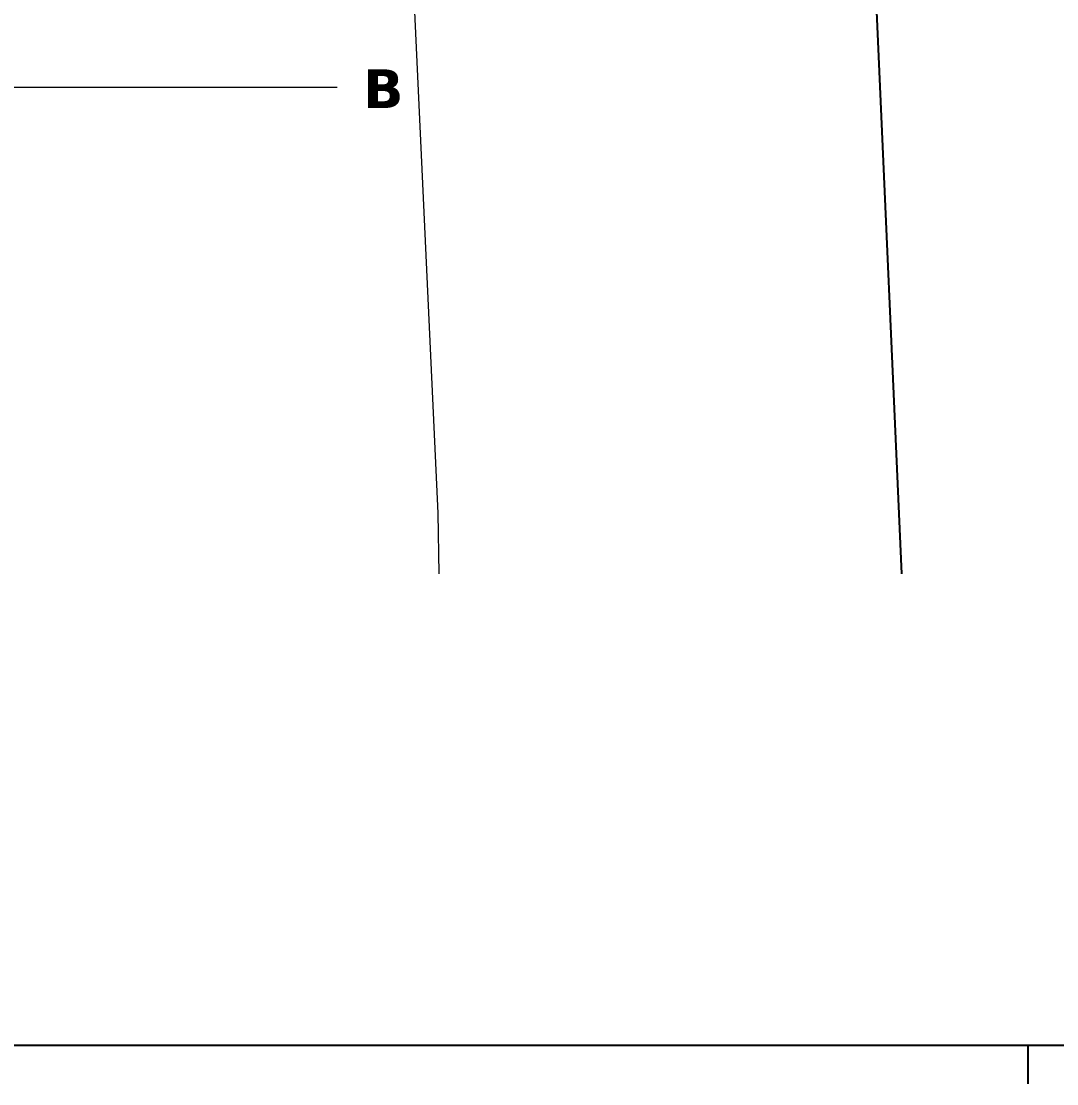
# Model space of a CAD drawing. Extents: x -1132 to 613, y -179 to 712.
# Drawn here: x 62.6 to 196.3, y -179.5 to -42.2 of the extents above; entities that cross this region are included whole.
import ezdxf
from ezdxf.lldxf.tags import DXFTag

# ---------------------------------------------------------------- set-up
doc = ezdxf.new("R2010")
doc.units = 0
doc.layers.get('0').update_dxf_attribs({"lineweight": 13})
for name, color, linetype, lineweight, true_color in [('A-DETL-____-OTLN', 5, 'Continuous', 9, 0x0000ff), ('C-PROP-LINE-OTLN', 7, '_Grundgrenze_', 25, 0x800000), ('S-GRID-____-IDEN', 7, 'Continuous', 9, 0x5555aa)]:
    doc.layers.add(name, color=color, linetype=linetype, lineweight=lineweight, true_color=true_color)
doc.layers.add('S-GRID-____-OTLN', color=7, linetype='Continuous', lineweight=5)
doc.styles.get("Standard").update_dxf_attribs({"font": 'arial.ttf'})
tags = doc.linetypes.add('_Grundgrenze_', pattern=[0.45, 0.2, -0.05, 0.05, -0.05, 0.05, -0.05]).pattern_tags.tags
tags[14:15] = [DXFTag(74, 4), DXFTag(75, 0), DXFTag(340, '0'), DXFTag(46, 1.0), DXFTag(50, 0.0), DXFTag(44, 0.0), DXFTag(45, 0.0)]
tags[12:13] = [DXFTag(74, 4), DXFTag(75, 0), DXFTag(340, '0'), DXFTag(46, 1.0), DXFTag(50, 0.0), DXFTag(44, 0.0), DXFTag(45, 0.0)]
tags[10:11] = [DXFTag(74, 4), DXFTag(75, 0), DXFTag(340, '0'), DXFTag(46, 1.0), DXFTag(50, 0.0), DXFTag(44, 0.0), DXFTag(45, 0.0)]
tags[8:9] = [DXFTag(74, 4), DXFTag(75, 0), DXFTag(340, '0'), DXFTag(46, 1.0), DXFTag(50, 0.0), DXFTag(44, 0.0), DXFTag(45, 0.0)]
tags[6:7] = [DXFTag(74, 4), DXFTag(75, 0), DXFTag(340, '0'), DXFTag(46, 1.0), DXFTag(50, 0.0), DXFTag(44, 0.0), DXFTag(45, 0.0)]
tags[4:5] = [DXFTag(74, 4), DXFTag(75, 0), DXFTag(340, '0'), DXFTag(46, 1.0), DXFTag(50, 0.0), DXFTag(44, 0.0), DXFTag(45, 0.0)]
tags = doc.linetypes.add('_Rasterlinie_', pattern=[0.375, 0.2, -0.05, 0.075, -0.05]).pattern_tags.tags
tags[10:11] = [DXFTag(74, 4), DXFTag(75, 0), DXFTag(340, '0'), DXFTag(46, 1.0), DXFTag(50, 0.0), DXFTag(44, 0.0), DXFTag(45, 0.0)]
tags[8:9] = [DXFTag(74, 4), DXFTag(75, 0), DXFTag(340, '0'), DXFTag(46, 1.0), DXFTag(50, 0.0), DXFTag(44, 0.0), DXFTag(45, 0.0)]
tags[6:7] = [DXFTag(74, 4), DXFTag(75, 0), DXFTag(340, '0'), DXFTag(46, 1.0), DXFTag(50, 0.0), DXFTag(44, 0.0), DXFTag(45, 0.0)]
tags[4:5] = [DXFTag(74, 4), DXFTag(75, 0), DXFTag(340, '0'), DXFTag(46, 1.0), DXFTag(50, 0.0), DXFTag(44, 0.0), DXFTag(45, 0.0)]
tags = doc.linetypes.add('_Strichliert - Fein_', pattern=[0.15, 0.1, -0.05]).pattern_tags.tags
tags[6:7] = [DXFTag(74, 4), DXFTag(75, 0), DXFTag(340, '0'), DXFTag(46, 1.0), DXFTag(50, 0.0), DXFTag(44, 0.0), DXFTag(45, 0.0)]
tags[4:5] = [DXFTag(74, 4), DXFTag(75, 0), DXFTag(340, '0'), DXFTag(46, 1.0), DXFTag(50, 0.0), DXFTag(44, 0.0), DXFTag(45, 0.0)]

# ---------------------------------------------------------------- blocks, each defined once
blk = doc.blocks.new('Referenz-A0UNPDE96I', base_point=(-1115.89, -117.37))
at = {"layer": 'A-DETL-____-OTLN', "color": 0, "linetype": '_Strichliert - Fein_', "ltscale": 0.13}
for p, q in [((116.42, -105.76), (103.24, 179.45)), ((116.55, -113.6), (116.42, -105.76))]:
    blk.add_line(p, q, dxfattribs=at)
at = {"layer": 'C-PROP-LINE-OTLN', "color": 0, "linetype": '_Grundgrenze_', "lineweight": -2, "ltscale": 0.25}
blk.add_line((176.31, -113.6), (163.13, 183.11), dxfattribs=at)
at = {"layer": 'S-GRID-____-OTLN', "color": 0, "linetype": '_Rasterlinie_', "ltscale": 0.13}
blk.add_line((-1107.61, -50.72), (103.38, -50.72), dxfattribs=at)
at = {"layer": 'S-GRID-____-IDEN', "color": 0, "linetype": 'Continuous', "lineweight": 5, "ltscale": 0.13, "insert": (106.73, -48.43), "char_height": 5, "attachment_point": 1}
blk.add_mtext('{\\fVerdana|b1|i0;B}', dxfattribs=at)

msp = doc.modelspace()

# ---------------------------------------------------------------- linework, layer by layer
at = {"color": 0, "linetype": 'ByBlock', "lineweight": -2, "ltscale": 0.13}
for p, q in [((-1132.42, -174.47), (607.58, -174.47)), ((192.58, -174.47), (192.58, -179.47))]:
    msp.add_line(p, q, dxfattribs=at)

# ---------------------------------------------------------------- block references
at = {"color": 9, "lineweight": 25, "ltscale": 0.25, "true_color": 0xc0c0c0}
msp.add_blockref('Referenz-A0UNPDE96I', (-1115.89, -117.37), dxfattribs=at)

doc.saveas('drawing.dxf')
